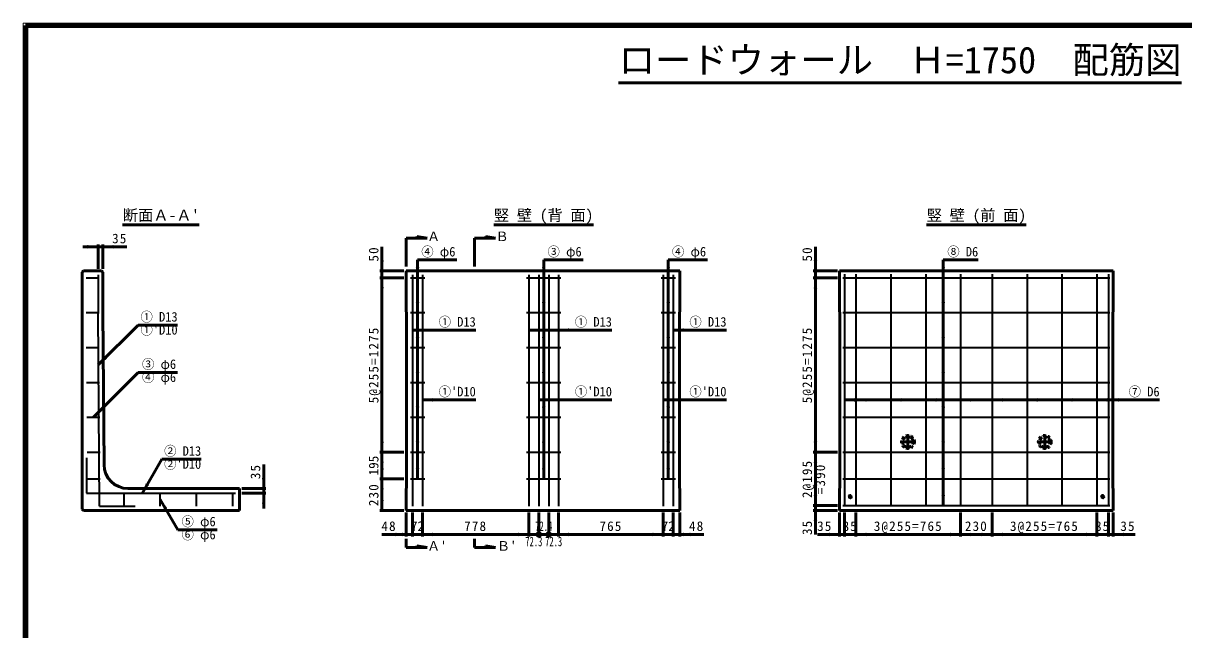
# Model space of a CAD drawing. Units: millimetres, scale not verified. Extents: x 100 to 4105, y 100 to 2870.
# Drawn here: x 100 to 2750, y 1485 to 2870 of the extents above; entities that cross this region are included whole.
import ezdxf
from ezdxf.enums import TextEntityAlignment as Align

# ---------------------------------------------------------------- set-up
doc = ezdxf.new("R2010")
doc.units = ezdxf.units.MM
doc.header["$LTSCALE"] = 5
doc.linetypes.add('USER1', pattern=[2.2, 1, -1.2])
doc.linetypes.add('USER2', pattern=[13.4, 10, -1.2, 1, -1.2])
doc.layers.add('V-nasSTD', color=7, linetype='Continuous', lineweight=50)
doc.styles.add('ＭＳ ゴシック', font='')
doc.styles.get('ＭＳ ゴシック').set_extended_font_data('MS Gothic')

msp = doc.modelspace()

# ---------------------------------------------------------------- hatches: boundary and pattern name
at = {"layer": 'V-nasSTD'}
for points in [[(246.795, 2359.497), (246.795, 2355.497), (270.795, 2359.497), (246.795, 2363.497)], [(305.733, 2359.497), (305.733, 2355.497), (281.733, 2359.497), (305.733, 2363.497)], [(919.233, 2328.497), (923.233, 2328.497), (919.233, 2304.497), (915.233, 2328.497)], [(1000.483, 2312.872), (1004.483, 2312.872), (1000.483, 2288.872), (996.483, 2312.872)], [(1288.764, 2312.872), (1292.764, 2312.872), (1288.764, 2288.872), (1284.764, 2312.872)], [(1572.983, 2312.872), (1576.983, 2312.872), (1572.983, 2288.872), (1568.983, 2312.872)], [(1909.233, 2328.497), (1913.233, 2328.497), (1909.233, 2304.497), (1905.233, 2328.497)], [(2200.952, 2312.872), (2204.952, 2312.872), (2200.952, 2288.872), (2196.952, 2312.872)], [(919.233, 2264.872), (915.233, 2264.872), (919.233, 2288.872), (923.233, 2264.872)], [(1909.233, 2264.872), (1905.233, 2264.872), (1909.233, 2288.872), (1913.233, 2264.872)], [(1000.483, 2233.184), (1004.483, 2233.184), (1000.483, 2209.184), (996.483, 2233.184)], [(1288.764, 2233.184), (1292.764, 2233.184), (1288.764, 2209.184), (1284.764, 2233.184)], [(1572.983, 2233.184), (1576.983, 2233.184), (1572.983, 2209.184), (1568.983, 2233.184)], [(2200.952, 2233.184), (2204.952, 2233.184), (2200.952, 2209.184), (2196.952, 2233.184)], [(1013.233, 2169.34), (1013.233, 2165.34), (989.233, 2169.34), (1013.233, 2173.34)], [(1278.858, 2169.34), (1278.858, 2165.34), (1254.858, 2169.34), (1278.858, 2173.34)], [(1346.67, 2169.34), (1346.67, 2165.34), (1322.67, 2169.34), (1346.67, 2173.34)], [(1608.233, 2169.34), (1608.233, 2165.34), (1584.233, 2169.34), (1608.233, 2173.34)], [(1000.483, 2153.497), (1004.483, 2153.497), (1000.483, 2129.497), (996.483, 2153.497)], [(1288.764, 2153.497), (1292.764, 2153.497), (1288.764, 2129.497), (1284.764, 2153.497)], [(1572.983, 2153.497), (1576.983, 2153.497), (1572.983, 2129.497), (1568.983, 2153.497)], [(2200.952, 2153.497), (2204.952, 2153.497), (2200.952, 2129.497), (2196.952, 2153.497)], [(288.52, 2106.623), (291.349, 2103.795), (271.55, 2089.653), (285.692, 2109.452)], [(1000.483, 2073.809), (1004.483, 2073.809), (1000.483, 2049.809), (996.483, 2073.809)], [(1288.764, 2073.809), (1292.764, 2073.809), (1288.764, 2049.809), (1284.764, 2073.809)], [(1572.983, 2073.809), (1576.983, 2073.809), (1572.983, 2049.809), (1568.983, 2073.809)], [(2200.952, 2073.809), (2204.952, 2073.809), (2200.952, 2049.809), (2196.952, 2073.809)], [(277.124, 1987.092), (279.953, 1984.264), (260.154, 1970.122), (274.296, 1989.921)], [(1000.483, 1994.122), (1004.483, 1994.122), (1000.483, 1970.122), (996.483, 1994.122)], [(1035.733, 2009.965), (1035.733, 2005.965), (1011.733, 2009.965), (1035.733, 2013.965)], [(1301.452, 2009.965), (1301.452, 2005.965), (1277.452, 2009.965), (1301.452, 2013.965)], [(1288.764, 1994.122), (1292.764, 1994.122), (1288.764, 1970.122), (1284.764, 1994.122)], [(1324.077, 2009.965), (1324.077, 2005.965), (1300.077, 2009.965), (1324.077, 2013.965)], [(1585.733, 2009.965), (1585.733, 2005.965), (1561.733, 2009.965), (1585.733, 2013.965)], [(1572.983, 1994.122), (1576.983, 1994.122), (1572.983, 1970.122), (1568.983, 1994.122)], [(1999.17, 2009.965), (1999.17, 2013.965), (1975.17, 2009.965), (1999.17, 2005.965)], [(2025.733, 2009.965), (2025.733, 2013.965), (2001.733, 2009.965), (2025.733, 2005.965)], [(2105.42, 2009.965), (2105.42, 2013.965), (2081.42, 2009.965), (2105.42, 2005.965)], [(2185.108, 2009.965), (2185.108, 2013.965), (2161.108, 2009.965), (2185.108, 2005.965)], [(2200.952, 1994.122), (2204.952, 1994.122), (2200.952, 1970.122), (2196.952, 1994.122)], [(2264.795, 2009.965), (2264.795, 2013.965), (2240.795, 2009.965), (2264.795, 2005.965)], [(2336.67, 2009.965), (2336.67, 2013.965), (2312.67, 2009.965), (2336.67, 2005.965)], [(2416.358, 2009.965), (2416.358, 2013.965), (2392.358, 2009.965), (2416.358, 2005.965)], [(2496.045, 2009.965), (2496.045, 2013.965), (2472.045, 2009.965), (2496.045, 2005.965)], [(2575.733, 2009.965), (2575.733, 2013.965), (2551.733, 2009.965), (2575.733, 2005.965)], [(2602.295, 2009.965), (2602.295, 2013.965), (2578.295, 2009.965), (2602.295, 2005.965)], [(919.233, 1914.434), (923.233, 1914.434), (919.233, 1890.434), (915.233, 1914.434)], [(1000.483, 1914.434), (1004.483, 1914.434), (1000.483, 1890.434), (996.483, 1914.434)], [(1288.764, 1914.434), (1292.764, 1914.434), (1288.764, 1890.434), (1284.764, 1914.434)], [(1572.983, 1914.434), (1576.983, 1914.434), (1572.983, 1890.434), (1568.983, 1914.434)], [(1909.233, 1914.434), (1913.233, 1914.434), (1909.233, 1890.434), (1905.233, 1914.434)], [(2200.952, 1914.434), (2204.952, 1914.434), (2200.952, 1890.434), (2196.952, 1914.434)], [(919.233, 1866.434), (915.233, 1866.434), (919.233, 1890.434), (923.233, 1866.434)], [(1909.233, 1866.434), (1905.233, 1866.434), (1909.233, 1890.434), (1913.233, 1866.434)], [(649.233, 1831.622), (653.233, 1831.622), (649.233, 1807.622), (645.233, 1831.622)], [(919.233, 1853.497), (923.233, 1853.497), (919.233, 1829.497), (915.233, 1853.497)], [(919.233, 1805.497), (915.233, 1805.497), (919.233, 1829.497), (923.233, 1805.497)], [(1000.483, 1853.497), (1004.483, 1853.497), (1000.483, 1829.497), (996.483, 1853.497)], [(1288.764, 1853.497), (1292.764, 1853.497), (1288.764, 1829.497), (1284.764, 1853.497)], [(1572.983, 1853.497), (1576.983, 1853.497), (1572.983, 1829.497), (1568.983, 1853.497)], [(2200.952, 1853.497), (2204.952, 1853.497), (2200.952, 1829.497), (2196.952, 1853.497)], [(383.577, 1817.264), (387.041, 1815.264), (371.577, 1796.479), (380.113, 1819.264)], [(424.983, 1761.837), (428.447, 1763.837), (412.983, 1782.622), (421.519, 1759.837)], [(649.233, 1772.684), (653.233, 1772.684), (649.233, 1796.684), (645.233, 1772.684)], [(919.233, 1781.622), (923.233, 1781.622), (919.233, 1757.622), (915.233, 1781.622)], [(1909.233, 1792.559), (1913.233, 1792.559), (1909.233, 1768.559), (1905.233, 1792.559)], [(2200.952, 1792.559), (2204.952, 1792.559), (2200.952, 1768.559), (2196.952, 1792.559)], [(1909.233, 1733.622), (1913.233, 1733.622), (1909.233, 1757.622), (1905.233, 1733.622)], [(950.233, 1702.622), (950.233, 1698.622), (974.233, 1702.622), (950.233, 1706.622)], [(965.233, 1702.622), (965.233, 1698.622), (989.233, 1702.622), (965.233, 1706.622)], [(1035.733, 1702.622), (1035.733, 1706.622), (1011.733, 1702.622), (1035.733, 1698.622)], [(1230.858, 1702.622), (1230.858, 1698.622), (1254.858, 1702.622), (1230.858, 1706.622)], [(1346.67, 1702.622), (1346.67, 1698.622), (1322.67, 1702.622), (1346.67, 1706.622)], [(1537.733, 1702.622), (1537.733, 1706.622), (1561.733, 1702.622), (1537.733, 1698.622)], [(1608.233, 1702.622), (1608.233, 1698.622), (1584.233, 1702.622), (1608.233, 1706.622)], [(1623.233, 1702.622), (1623.233, 1698.622), (1599.233, 1702.622), (1623.233, 1706.622)], [(1940.233, 1702.622), (1940.233, 1698.622), (1964.233, 1702.622), (1940.233, 1706.622)], [(1999.17, 1702.622), (1999.17, 1706.622), (1975.17, 1702.622), (1999.17, 1698.622)], [(1977.733, 1702.622), (1977.733, 1698.622), (2001.733, 1702.622), (1977.733, 1706.622)], [(2025.733, 1702.622), (2025.733, 1706.622), (2001.733, 1702.622), (2025.733, 1698.622)], [(2216.795, 1702.622), (2216.795, 1698.622), (2240.795, 1702.622), (2216.795, 1706.622)], [(2264.795, 1702.622), (2264.795, 1698.622), (2240.795, 1702.622), (2264.795, 1706.622)], [(2288.67, 1702.622), (2288.67, 1706.622), (2312.67, 1702.622), (2288.67, 1698.622)], [(2336.67, 1702.622), (2336.67, 1698.622), (2312.67, 1702.622), (2336.67, 1706.622)], [(2527.733, 1702.622), (2527.733, 1706.622), (2551.733, 1702.622), (2527.733, 1698.622)], [(2575.733, 1702.622), (2575.733, 1698.622), (2551.733, 1702.622), (2575.733, 1706.622)], [(2554.295, 1702.622), (2554.295, 1706.622), (2578.295, 1702.622), (2554.295, 1698.622)], [(2613.233, 1702.622), (2613.233, 1698.622), (2589.233, 1702.622), (2613.233, 1706.622)]]:
    msp.add_hatch(color=256, dxfattribs=at).paths.add_polyline_path(points)

# ---------------------------------------------------------------- linework, layer by layer
at = {"layer": 'V-nasSTD', "lineweight": 100}
for p, q in [((105, 2865), (105, 105)), ((4100, 2865), (105, 2865))]:
    msp.add_line(p, q, dxfattribs=at)
at = {"layer": 'V-nasSTD'}
for p, q in [((1459.684, 2733.596), (2745.316, 2733.596)), ((327.045, 2409.497), (502.045, 2409.497)), ((1174.545, 2409.497), (1402.045, 2409.497)), ((2162.983, 2409.497), (2390.483, 2409.497)), ((270.795, 2359.497), (235.795, 2359.497)), ((270.795, 2364.497), (270.795, 2309.497)), ((281.733, 2359.497), (270.795, 2359.497)), ((281.733, 2364.497), (281.733, 2309.497)), ((281.733, 2359.497), (336.733, 2359.497)), ((919.233, 2304.497), (919.233, 2359.497)), ((974.233, 2379.497), (974.233, 2314.497)), ((999.233, 2379.497), (974.233, 2379.497)), ((999.233, 2379.497), (999.233, 2383.337)), ((999.233, 2383.337), (1022.273, 2379.497)), ((999.233, 2379.497), (1022.273, 2379.497)), ((1155.483, 2379.497), (1130.483, 2379.497)), ((1130.483, 2379.339), (1130.483, 2314.339)), ((1155.483, 2379.497), (1155.483, 2383.337)), ((1155.483, 2383.337), (1178.523, 2379.497)), ((1155.483, 2379.497), (1178.523, 2379.497)), ((1909.233, 2304.497), (1909.233, 2359.497)), ((1000.483, 1829.497), (1000.483, 2329.497)), ((1000.483, 2329.497), (1090.483, 2329.497)), ((1288.764, 1829.497), (1288.764, 2329.497)), ((1288.764, 2329.497), (1378.764, 2329.497)), ((1572.983, 1829.497), (1572.983, 2329.497)), ((1572.983, 2329.497), (1662.983, 2329.497)), ((2200.952, 2329.497), (2280.952, 2329.497)), ((2200.952, 1768.559), (2200.952, 2329.497)), ((237.67, 2304.497), (234.858, 2301.684)), ((234.858, 2301.684), (234.858, 1760.434)), ((278.92, 2304.497), (237.67, 2304.497)), ((278.92, 2304.497), (281.733, 2301.684)), ((281.733, 2301.684), (281.733, 2210.747)), ((914.233, 2304.497), (969.233, 2304.497)), ((969.233, 2288.872), (914.233, 2288.872)), ((919.233, 2288.872), (919.233, 2304.497)), ((919.233, 1890.434), (919.233, 2288.872)), ((1599.233, 2304.497), (974.233, 2304.497)), ((974.233, 2304.497), (974.233, 2210.747)), ((1599.233, 2304.497), (1599.233, 2210.747)), ((1904.233, 2304.497), (1959.233, 2304.497)), ((1959.233, 2288.872), (1904.233, 2288.872)), ((1909.233, 2288.872), (1909.233, 2304.497)), ((1909.233, 1890.434), (1909.233, 2288.872)), ((2589.233, 2304.497), (1964.233, 2304.497)), ((1964.233, 2304.497), (1964.233, 2210.747)), ((2589.233, 2304.497), (2589.233, 2210.747)), ((281.733, 2210.747), (284.514, 1861.963)), ((974.233, 2210.747), (975.014, 2209.965)), ((975.014, 1808.403), (975.014, 2209.965)), ((1599.233, 2210.747), (1598.452, 2209.965)), ((1598.452, 1808.403), (1598.452, 2209.965)), ((1964.233, 2210.747), (1965.014, 2209.965)), ((1965.014, 1808.403), (1965.014, 2209.965)), ((2589.233, 2210.747), (2588.452, 2209.965)), ((2588.452, 1808.403), (2588.452, 2209.965)), ((362.684, 2180.787), (271.55, 2089.653)), ((362.684, 2180.787), (452.684, 2180.787)), ((1133.608, 2169.34), (989.233, 2169.34)), ((1444.545, 2169.34), (1254.858, 2169.34)), ((1706.108, 2169.34), (1584.233, 2169.34)), ((362.684, 2072.652), (260.154, 1970.122)), ((362.684, 2072.652), (452.684, 2072.652)), ((1133.608, 2009.965), (1011.733, 2009.965)), ((1444.545, 2009.965), (1277.452, 2009.965)), ((1706.108, 2009.965), (1561.733, 2009.965)), ((2695.17, 2009.965), (1975.17, 2009.965)), ((969.233, 1890.434), (914.233, 1890.434)), ((919.233, 1829.497), (919.233, 1890.434)), ((1959.233, 1890.434), (1904.233, 1890.434)), ((1909.233, 1768.559), (1909.233, 1890.434)), ((416.577, 1874.422), (371.577, 1796.479)), ((416.577, 1874.422), (506.577, 1874.422)), ((649.233, 1807.622), (649.233, 1862.622)), ((969.233, 1829.497), (914.233, 1829.497)), ((919.233, 1757.622), (919.233, 1829.497)), ((339.2, 1807.622), (594.233, 1807.622)), ((594.233, 1757.622), (594.233, 1807.622)), ((654.233, 1807.622), (599.233, 1807.622)), ((649.233, 1796.684), (649.233, 1807.622)), ((974.233, 1807.622), (975.014, 1808.403)), ((974.233, 1807.622), (974.233, 1757.622)), ((1599.233, 1807.622), (1598.452, 1808.403)), ((1599.233, 1757.622), (1599.233, 1807.622)), ((1964.233, 1807.622), (1965.014, 1808.403)), ((1964.233, 1807.622), (1964.233, 1757.622)), ((2589.233, 1807.622), (2588.452, 1808.403)), ((2589.233, 1757.622), (2589.233, 1807.622)), ((452.983, 1713.34), (412.983, 1782.622)), ((654.233, 1796.684), (599.233, 1796.684)), ((649.233, 1796.684), (649.233, 1761.684)), ((234.858, 1760.434), (237.67, 1757.622)), ((237.67, 1757.622), (594.233, 1757.622)), ((969.233, 1757.622), (914.233, 1757.622)), ((974.233, 1757.622), (1599.233, 1757.622)), ((974.233, 1697.622), (974.233, 1752.622)), ((989.233, 1697.622), (989.233, 1752.622)), ((1011.733, 1697.622), (1011.733, 1752.622)), ((1254.858, 1697.622), (1254.858, 1752.622)), ((1277.452, 1697.622), (1277.452, 1752.622)), ((1300.077, 1697.622), (1300.077, 1752.622)), ((1322.67, 1697.622), (1322.67, 1752.622)), ((1561.733, 1697.622), (1561.733, 1752.622)), ((1584.233, 1697.622), (1584.233, 1752.622)), ((1599.233, 1697.622), (1599.233, 1752.622)), ((1959.233, 1768.559), (1904.233, 1768.559)), ((1959.233, 1757.622), (1904.233, 1757.622)), ((1909.233, 1757.622), (1909.233, 1768.559)), ((1909.233, 1757.622), (1909.233, 1702.622)), ((1964.233, 1757.622), (2589.233, 1757.622)), ((1964.233, 1697.622), (1964.233, 1752.622)), ((1975.17, 1697.622), (1975.17, 1752.622)), ((2001.733, 1697.622), (2001.733, 1752.622)), ((2240.795, 1697.622), (2240.795, 1752.622)), ((2312.67, 1697.622), (2312.67, 1752.622)), ((2551.733, 1697.622), (2551.733, 1752.622)), ((2578.295, 1697.622), (2578.295, 1752.622)), ((2589.233, 1697.622), (2589.233, 1752.622)), ((452.983, 1713.34), (542.983, 1713.34)), ((974.233, 1702.622), (919.233, 1702.622)), ((974.233, 1702.622), (989.233, 1702.622)), ((989.233, 1702.622), (1011.733, 1702.622)), ((1011.733, 1702.622), (1254.858, 1702.622)), ((1277.452, 1702.622), (1254.858, 1702.622)), ((1277.452, 1702.622), (1300.077, 1702.622)), ((1300.077, 1702.622), (1322.67, 1702.622)), ((1561.733, 1702.622), (1322.67, 1702.622)), ((1584.233, 1702.622), (1561.733, 1702.622)), ((1599.233, 1702.622), (1584.233, 1702.622)), ((1599.233, 1702.622), (1654.233, 1702.622)), ((1964.233, 1702.622), (1914.233, 1702.622)), ((1964.233, 1702.622), (1975.17, 1702.622)), ((1975.17, 1702.622), (2001.733, 1702.622)), ((2001.733, 1702.622), (2240.795, 1702.622)), ((2312.67, 1702.622), (2240.795, 1702.622)), ((2551.733, 1702.622), (2312.67, 1702.622)), ((2578.295, 1702.622), (2551.733, 1702.622)), ((2589.233, 1702.622), (2578.295, 1702.622)), ((2589.233, 1702.622), (2639.233, 1702.622)), ((974.233, 1672.622), (974.233, 1692.622)), ((999.233, 1672.622), (974.233, 1672.622)), ((999.233, 1672.622), (999.233, 1676.462)), ((999.233, 1676.462), (1022.273, 1672.622)), ((999.233, 1672.622), (1022.273, 1672.622)), ((1130.483, 1672.622), (1130.483, 1692.622)), ((1155.483, 1672.622), (1130.483, 1672.622)), ((1155.483, 1672.622), (1155.483, 1676.462)), ((1155.483, 1676.462), (1178.523, 1672.622)), ((1155.483, 1672.622), (1178.523, 1672.622))]:
    msp.add_line(p, q, dxfattribs=at)
at = {"layer": 'V-nasSTD', "lineweight": 35}
for p, q in [((243.626, 2288.872), (273.314, 2288.872)), ((270.795, 2295.122), (270.795, 2209.184)), ((984.077, 2288.872), (1016.889, 2288.872)), ((989.233, 2295.122), (989.233, 1766.997)), ((1011.733, 2295.122), (1011.733, 1766.997)), ((1249.702, 2288.872), (1327.827, 2288.872)), ((1254.858, 2295.122), (1254.858, 1766.997)), ((1277.452, 2295.122), (1277.452, 1766.997)), ((1300.077, 2295.122), (1300.077, 1766.997)), ((1322.67, 2295.122), (1322.67, 1766.997)), ((1556.577, 2288.872), (1589.389, 2288.872)), ((1561.733, 2295.122), (1561.733, 1766.997)), ((1584.233, 2295.122), (1584.233, 1766.997)), ((1972.045, 2288.872), (2581.42, 2288.872)), ((1975.17, 2296.684), (1975.17, 1768.559)), ((2001.733, 2296.684), (2001.733, 1768.559)), ((2081.42, 2296.684), (2081.42, 1768.559)), ((2161.108, 2296.684), (2161.108, 1768.559)), ((2240.795, 2296.684), (2240.795, 1768.559)), ((2312.67, 2296.684), (2312.67, 1768.559)), ((2392.358, 2296.684), (2392.358, 1768.559)), ((2472.045, 2296.684), (2472.045, 1768.559)), ((2551.733, 2296.684), (2551.733, 1768.559)), ((2578.295, 2296.684), (2578.295, 1768.559)), ((243.626, 2209.184), (273.314, 2209.184)), ((274.233, 1766.997), (270.795, 2209.184)), ((984.077, 2209.184), (1016.889, 2209.184)), ((1249.702, 2209.184), (1327.827, 2209.184)), ((1556.577, 2209.184), (1589.389, 2209.184)), ((1972.045, 2209.184), (2581.42, 2209.184)), ((244.071, 2129.497), (273.759, 2129.497)), ((984.077, 2129.497), (1016.889, 2129.497)), ((1249.702, 2129.497), (1327.827, 2129.497)), ((1556.577, 2129.497), (1589.389, 2129.497)), ((1972.045, 2129.497), (2581.42, 2129.497)), ((244.691, 2049.809), (274.378, 2049.809)), ((984.077, 2049.809), (1016.889, 2049.809)), ((1249.702, 2049.809), (1327.827, 2049.809)), ((1556.577, 2049.809), (1589.389, 2049.809)), ((1972.045, 2049.809), (2581.42, 2049.809)), ((245.31, 1970.122), (274.997, 1970.122)), ((984.077, 1970.122), (1016.889, 1970.122)), ((1249.702, 1970.122), (1327.827, 1970.122)), ((1556.577, 1970.122), (1589.389, 1970.122)), ((1972.045, 1970.122), (2581.42, 1970.122)), ((245.929, 1890.434), (275.617, 1890.434)), ((984.077, 1890.434), (1016.889, 1890.434)), ((1249.702, 1890.434), (1327.827, 1890.434)), ((1556.577, 1890.434), (1589.389, 1890.434)), ((1972.045, 1890.434), (2581.42, 1890.434)), ((244.233, 1877.934), (244.233, 1796.684)), ((246.403, 1829.497), (276.091, 1829.497)), ((984.077, 1829.497), (1016.889, 1829.497)), ((1249.702, 1829.497), (1327.827, 1829.497)), ((1556.577, 1829.497), (1589.389, 1829.497)), ((1972.045, 1829.497), (2581.42, 1829.497)), ((244.233, 1796.684), (584.858, 1796.684)), ((330.17, 1767.201), (330.17, 1798.451)), ((412.983, 1767.201), (412.983, 1798.451)), ((495.795, 1767.201), (495.795, 1798.451)), ((578.608, 1767.201), (578.608, 1798.451)), ((274.233, 1766.997), (355.483, 1766.997)), ((1972.045, 1768.559), (2581.42, 1768.559))]:
    msp.add_line(p, q, dxfattribs=at)
at = {"layer": 'V-nasSTD', "linetype": 'USER2'}
for p, q in [((2103.139, 1913.872), (2137.827, 1913.872)), ((2120.483, 1931.215), (2120.483, 1896.528)), ((2415.639, 1913.872), (2450.327, 1913.872)), ((2432.983, 1931.215), (2432.983, 1896.528)), ((1983.983, 1788.872), (1992.92, 1788.872)), ((1988.452, 1784.403), (1988.452, 1793.34)), ((2569.483, 1788.872), (2560.545, 1788.872)), ((2565.014, 1784.403), (2565.014, 1793.34))]:
    msp.add_line(p, q, dxfattribs=at)
at = {"layer": 'V-nasSTD', "lineweight": 13}
msp.add_lwpolyline([(100, 100), (100, 2870), (4105, 2870), (4105, 100)], close=True, dxfattribs=at)
at = {"layer": 'V-nasSTD', "linetype": 'USER1'}
for centre, radius in [((2120.483, 1913.872), 14.844), ((2120.483, 1913.872), 12.5), ((2120.483, 1913.872), 11.719), ((2432.983, 1913.872), 14.844), ((2432.983, 1913.872), 12.5), ((2432.983, 1913.872), 11.719), ((1988.452, 1788.872), 2.969), ((1988.452, 1788.872), 1.875), ((1988.452, 1788.872), 1.562), ((2565.014, 1788.872), 2.969), ((2565.014, 1788.872), 1.875), ((2565.014, 1788.872), 1.562)]:
    msp.add_circle(centre, radius, dxfattribs=at)
at = {"layer": 'V-nasSTD'}
for centre in [(1277.452, 1702.622), (1300.077, 1702.622)]:
    msp.add_circle(centre, 4, dxfattribs=at)
msp.add_arc((339.2, 1862.309), 54.688, 180.3624, 270, dxfattribs=at)

# ---------------------------------------------------------------- texts
at = {"layer": 'V-nasSTD', "style": 'ＭＳ ゴシック'}
for s, height, p in [('ロードウォール  Ｈ=1750\u3000配筋図', 60.81, (2102.5, 2816.54)), ("断面Ａ-Ａ'", 25.66, (414.545, 2444.497)), ('竪 壁 (背 面)', 25.66, (1288.295, 2444.497)), ('竪 壁 (前 面)', 25.66, (2276.733, 2444.497)), ('Ａ', 21.99, (1037.273, 2394.339)), ('Ｂ', 21.99, (1193.523, 2394.339)), ('72', 21.99, (1000.483, 1732.622)), ('72', 21.99, (1572.983, 1732.622)), ("Ａ'", 21.99, (1044.773, 1687.464)), ("Ｂ'", 21.99, (1204.148, 1687.464))]:
    msp.add_text(s, height=height, dxfattribs=at).set_placement(p, align=Align.TOP_CENTER)
for s, height, width, p in [('④ φ6', 21.85, 0.95, (1048.006, 2359.305)), ('③ φ6', 21.85, 0.95, (1336.288, 2359.305)), ('④ φ6', 21.85, 0.95, (1620.506, 2359.305)), ('⑧ D6', 21.85, 0.95, (2245.555, 2359.305)), ('① D13', 21.85, 0.95, (410.208, 2210.595)), ('① D13', 21.85, 0.95, (1091.131, 2199.148)), ('① D13', 21.85, 0.95, (1402.069, 2199.148)), ('① D13', 21.85, 0.95, (1663.631, 2199.148)), ("①'D10", 21.85, 0.95, (410.208, 2180.787)), ('③ φ6', 21.85, 0.95, (410.208, 2102.46)), ('④ φ6', 21.85, 0.95, (410.208, 2072.652)), ("①'D10", 21.85, 0.95, (1091.131, 2039.773)), ("①'D10", 21.85, 0.95, (1402.069, 2039.773)), ("①'D10", 21.85, 0.95, (1663.631, 2039.773)), ('⑦ D6', 21.85, 0.95, (2659.773, 2039.773)), ('② D13', 21.85, 0.95, (464.101, 1904.23)), ("②'D10", 21.85, 0.95, (464.101, 1874.422)), ('⑤ φ6', 21.85, 0.95, (500.506, 1743.148)), ('72.4', 21.99, 0.65, (1288.764, 1732.622)), ('⑥ φ6', 21.85, 0.95, (500.506, 1713.34)), ('72.3', 21.99, 0.65, (1266.155, 1697.622)), ('72.3', 21.99, 0.65, (1311.373, 1697.622))]:
    msp.add_text(s, height=height, dxfattribs=dict(at, width=width)).set_placement(p, align=Align.TOP_CENTER)
msp.add_text('195', height=21.99, rotation=90, dxfattribs=at).set_placement((889.233, 1859.965), align=Align.TOP_CENTER)
at = {"layer": 'V-nasSTD', "char_height": 21.99, "attachment_point": 2, "style": 'ＭＳ ゴシック'}
for s, insert in [('\\T1.17;35', (320.483, 2389.497)), ('\\T1.17;48', (935.483, 1732.622)), ('\\T1.17;778', (1133.295, 1732.622)), ('\\T1.17;765', (1442.202, 1732.622)), ('\\T1.17;48', (1637.983, 1732.622)), ('\\T1.17;35', (1930.483, 1732.622)), ('\\T1.17;85', (1988.452, 1732.622)), ('\\T1.17;3@255=765', (2121.264, 1732.622)), ('\\T1.17;230', (2276.733, 1732.622)), ('\\T1.17;3@255=765', (2432.202, 1732.622)), ('\\T1.17;85', (2565.014, 1732.622)), ('\\T1.17;35', (2622.983, 1732.622))]:
    msp.add_mtext(s, dxfattribs=dict(at, insert=insert))
at = {"layer": 'V-nasSTD', "char_height": 21.99, "attachment_point": 2, "rotation": 90, "style": 'ＭＳ ゴシック'}
for s, insert in [('\\T1.17;50', (889.233, 2343.247)), ('\\T1.17;50', (1879.233, 2343.247)), ('\\T1.17;5@255=1275', (889.233, 2089.653)), ('\\T1.17;5@255=1275', (1879.233, 2089.653)), ('\\T1.17;35', (619.233, 1846.372)), ('\\T1.17;2@195', (1879.233, 1829.497)), ('\\T1.17;=390', (1909.233, 1829.497)), ('\\T1.17;230', (889.233, 1793.559)), ('\\T1.17;35', (1879.233, 1718.872))]:
    msp.add_mtext(s, dxfattribs=dict(at, insert=insert))

doc.saveas('drawing.dxf')
